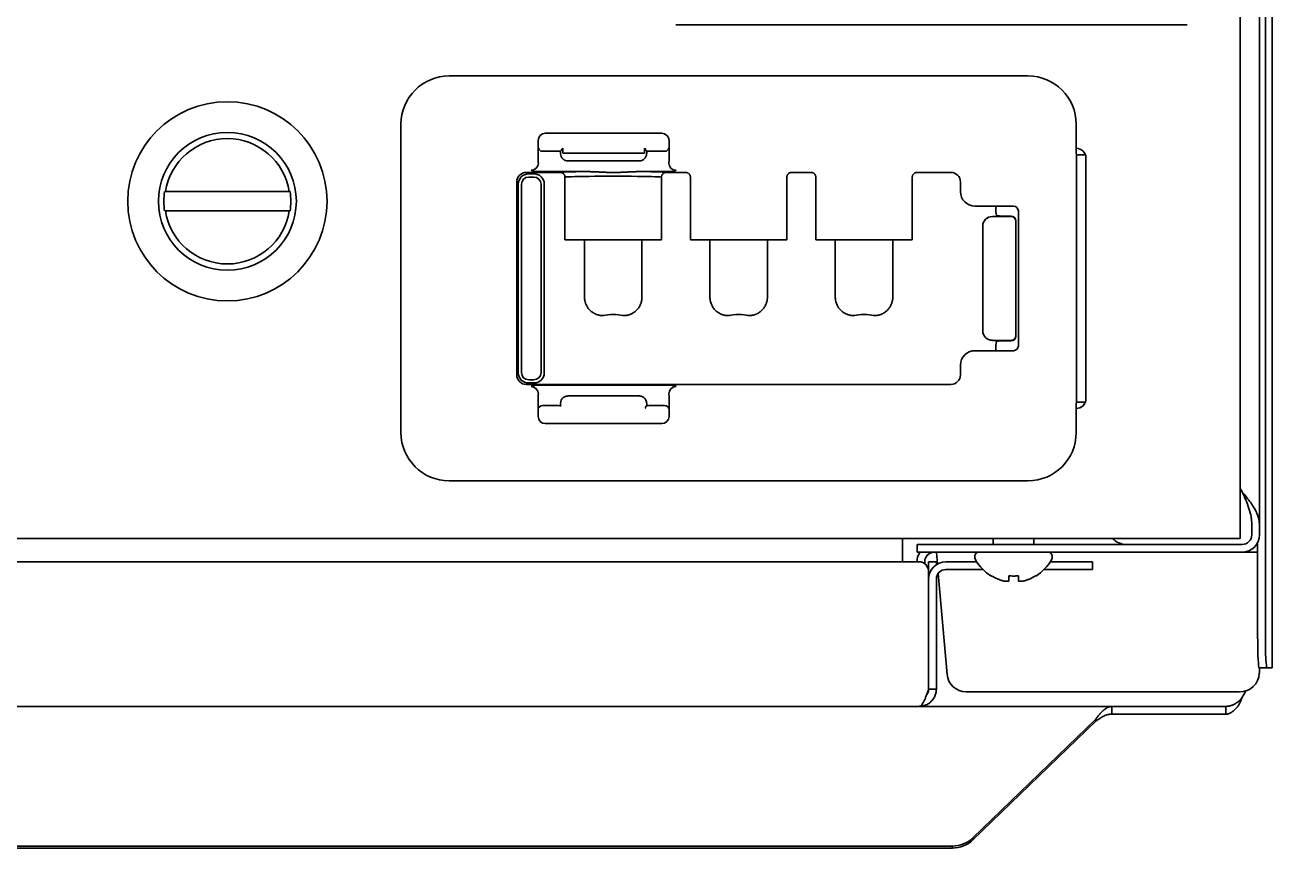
# Model space of a CAD drawing. Extents: x 6336 to 10269, y -393 to 3204.
# Drawn here: x 9050.1 to 9179.4, y 2398.8 to 2484.2 of the extents above; entities that cross this region are included whole.
import ezdxf

# ---------------------------------------------------------------- set-up
doc = ezdxf.new("R2010")
doc.units = 0
doc.header["$LTSCALE"] = 5
doc.layers.add('1', color=7, linetype='CONTINUOUS', true_color=0xffffff)

msp = doc.modelspace()

# ---------------------------------------------------------------- linework, layer by layer
at = {"layer": '1', "color": 7, "linetype": 'Continuous', "lineweight": 35}
for p, q in [((9178.07, 3067.73), (9178.07, 2432.33)), ((9179.37, 2417.53), (9179.37, 3066.93)), ((9178.68, 3063.93), (9178.68, 2420.53)), ((9176.07, 2525.72), (9176.07, 2432.73)), ((9117.57, 2484.23), (9170.57, 2484.23)), ((9094.07, 2478.93), (9154.07, 2478.93)), ((9089.07, 2441.93), (9089.07, 2473.93)), ((9159.07, 2473.93), (9159.07, 2471.14)), ((9103.28, 2470.65), (9103.28, 2472.24)), ((9104.03, 2472.99), (9116.11, 2472.99)), ((9116.86, 2472.24), (9116.86, 2470.65)), ((9103.35, 2471.34), (9103.35, 2471.43)), ((9103.35, 2471.34), (9103.55, 2471.14)), ((9104.86, 2471.12), (9104.3, 2471.12)), ((9105.68, 2471.19), (9105.61, 2471.14)), ((9105.61, 2471.14), (9105.61, 2470.88)), ((9105.85, 2471.43), (9105.85, 2470.93)), ((9105.85, 2470.93), (9105.88, 2470.93)), ((9105.88, 2470.93), (9106.63, 2470.93)), ((9113.52, 2470.93), (9106.63, 2470.93)), ((9113.52, 2470.93), (9114.27, 2470.93)), ((9114.3, 2470.93), (9114.27, 2470.93)), ((9114.3, 2470.93), (9114.3, 2471.43)), ((9114.54, 2471.14), (9114.47, 2471.19)), ((9114.54, 2470.88), (9114.54, 2471.14)), ((9115.85, 2471.12), (9115.29, 2471.12)), ((9116.79, 2471.34), (9116.6, 2471.14)), ((9116.8, 2471.43), (9116.79, 2471.34)), ((9159.11, 2470.75), (9159.08, 2470.89)), ((9160.02, 2470.75), (9159.11, 2470.75)), ((9159.11, 2470.75), (9159.11, 2445.1)), ((9106.36, 2470.13), (9106.63, 2470.13)), ((9106.63, 2470.13), (9113.52, 2470.13)), ((9113.52, 2470.13), (9113.79, 2470.13)), ((9160.07, 2470.43), (9160.07, 2445.43)), ((9105.57, 2468.93), (9102.07, 2468.93)), ((9102.87, 2468.77), (9102.28, 2468.77)), ((9102.84, 2468.44), (9102.31, 2468.44)), ((9102.8, 2469.03), (9102.56, 2469.15)), ((9108.34, 2469.01), (9104.3, 2469.01)), ((9106.07, 2461.93), (9106.07, 2468.43)), ((9115.85, 2469.01), (9113.81, 2469.01)), ((9116.07, 2461.93), (9116.07, 2468.43)), ((9118.57, 2468.93), (9116.57, 2468.93)), ((9117.59, 2469.15), (9117.35, 2469.03)), ((9119.07, 2461.93), (9119.07, 2468.43)), ((9129.07, 2461.93), (9129.07, 2468.43)), ((9131.57, 2468.93), (9129.57, 2468.93)), ((9132.07, 2461.93), (9132.07, 2468.43)), ((9142.07, 2461.93), (9142.07, 2468.43)), ((9146.07, 2468.93), (9142.57, 2468.93)), ((9064.65, 2466.93), (9064.57, 2466.93)), ((9077.58, 2466.93), (9077.5, 2466.93)), ((9101.07, 2467.93), (9101.07, 2447.93)), ((9101.23, 2467.72), (9101.23, 2448.13)), ((9101.56, 2467.69), (9101.56, 2448.16)), ((9103.59, 2448.16), (9103.59, 2467.69)), ((9103.92, 2448.13), (9103.92, 2467.72)), ((9147.07, 2466.93), (9147.07, 2467.93)), ((9064.57, 2464.93), (9064.65, 2464.93)), ((9077.5, 2464.93), (9077.58, 2464.93)), ((9148.57, 2465.43), (9148.8, 2465.43)), ((9148.8, 2465.43), (9152.57, 2465.43)), ((9150.38, 2464.35), (9152.32, 2464.35)), ((9150.72, 2465.35), (9150.72, 2465.4)), ((9150.81, 2464.48), (9150.73, 2464.85)), ((9152.32, 2464.4), (9151.31, 2464.4)), ((9153.07, 2464.93), (9153.07, 2450.93)), ((9152.82, 2463.86), (9152.82, 2463.89)), ((9152.82, 2462.87), (9152.82, 2463.86)), ((9106.07, 2461.93), (9116.07, 2461.93)), ((9108.09, 2461.93), (9108.09, 2456)), ((9114.05, 2461.93), (9114.05, 2456)), ((9119.07, 2461.93), (9129.07, 2461.93)), ((9121.09, 2456), (9121.09, 2461.93)), ((9127.05, 2461.93), (9127.05, 2456)), ((9132.07, 2461.93), (9142.07, 2461.93)), ((9134.09, 2456), (9134.09, 2461.93)), ((9140.05, 2456), (9140.05, 2461.93)), ((9149.38, 2462.87), (9149.38, 2452.98)), ((9152.82, 2452.98), (9152.82, 2462.87)), ((9152.82, 2451.99), (9152.82, 2452.98)), ((9152.32, 2451.5), (9150.38, 2451.5)), ((9150.81, 2451.37), (9150.73, 2451)), ((9152.32, 2451.46), (9151.31, 2451.46)), ((9152.82, 2451.96), (9152.82, 2451.99)), ((9148.8, 2450.43), (9148.57, 2450.43)), ((9152.57, 2450.43), (9148.8, 2450.43)), ((9150.72, 2450.45), (9150.72, 2450.51)), ((9147.07, 2447.93), (9147.07, 2448.93)), ((9102.07, 2446.93), (9146.07, 2446.93)), ((9102.28, 2447.08), (9102.87, 2447.08)), ((9102.31, 2447.41), (9102.84, 2447.41)), ((9102.56, 2446.7), (9102.8, 2446.82)), ((9104.3, 2446.84), (9115.85, 2446.84)), ((9117.35, 2446.82), (9117.59, 2446.7)), ((9103.28, 2443.61), (9103.28, 2445.2)), ((9105.61, 2444.98), (9105.61, 2444.71)), ((9106.63, 2445.73), (9106.36, 2445.73)), ((9113.52, 2445.73), (9106.63, 2445.73)), ((9113.79, 2445.73), (9113.52, 2445.73)), ((9114.54, 2444.71), (9114.54, 2444.98)), ((9116.86, 2445.2), (9116.86, 2443.61)), ((9159.11, 2445.1), (9159.08, 2444.96)), ((9160.02, 2445.1), (9159.11, 2445.1)), ((9103.35, 2444.52), (9103.55, 2444.71)), ((9104.86, 2444.73), (9104.3, 2444.73)), ((9105.61, 2444.71), (9105.68, 2444.66)), ((9114.47, 2444.66), (9114.54, 2444.71)), ((9115.85, 2444.73), (9115.28, 2444.73)), ((9116.79, 2444.52), (9116.6, 2444.71)), ((9116.79, 2444.52), (9116.8, 2444.43)), ((9159.07, 2444.72), (9159.07, 2441.93)), ((9116.11, 2442.86), (9104.03, 2442.86)), ((9154.07, 2436.93), (9094.07, 2436.93)), ((9176.07, 2436.14), (9176.27, 2435.79)), ((9176.07, 2430.93), (9176.07, 2432.73)), ((9177.27, 2432.33), (9177.27, 2431.33)), ((9178.07, 2432.33), (9178.07, 2431.33)), ((9176.07, 2430.93), (8700.37, 2430.93)), ((9141.07, 2430.93), (9141.07, 2429.93)), ((9150.47, 2430.93), (9150.47, 2430.33)), ((9154.67, 2430.33), (9154.67, 2430.93)), ((9141.07, 2428.53), (9141.07, 2429.93)), ((9144.57, 2430.33), (9142.57, 2430.33)), ((9142.57, 2430.33), (9142.57, 2429.53)), ((9144.57, 2429.53), (9142.57, 2429.53)), ((9176.27, 2430.33), (9144.57, 2430.33)), ((9176.27, 2429.53), (9144.57, 2429.53)), ((9144.57, 2429.53), (9144.68, 2428.29)), ((9176.27, 2429.53), (9177.88, 2429.53)), ((9177.88, 2420.53), (9177.88, 2430.53)), ((9142.77, 2428.53), (8700.37, 2428.53)), ((9143.37, 2428.53), (9143.37, 2428.33)), ((9143.77, 2428.53), (9143.77, 2427.53)), ((9144.57, 2428.53), (9143.77, 2428.53)), ((9144.57, 2428.22), (9144.57, 2428.53)), ((9145.57, 2428.53), (9148.75, 2428.53)), ((9148.57, 2429.13), (9148.57, 2428.93)), ((9156.4, 2428.53), (9158.77, 2428.53)), ((9156.57, 2428.93), (9156.57, 2429.13)), ((9160.77, 2428.53), (9158.77, 2428.53)), ((9160.77, 2427.73), (9160.77, 2428.53)), ((9143.77, 2427.53), (9143.77, 2415.33)), ((9144.77, 2427.32), (9145.68, 2416.85)), ((9145.57, 2427.73), (9149.4, 2427.73)), ((9150.27, 2427.05), (9150.27, 2427.08)), ((9154.87, 2427.08), (9154.87, 2427.05)), ((9155.74, 2427.73), (9158.77, 2427.73)), ((9160.77, 2427.73), (9158.77, 2427.73)), ((9144.57, 2426.73), (9144.57, 2415.33)), ((9178.84, 2417.53), (9178.04, 2417.53)), ((9178.08, 2417.53), (9178.06, 2416.96)), ((9178.84, 2417.53), (9179.37, 2417.53)), ((9179.37, 2417.53), (9179.37, 2417.53)), ((9144.57, 2415.33), (9143.77, 2415.33)), ((9170.56, 2415.03), (9147.67, 2415.03)), ((9175.55, 2415.03), (9170.56, 2415.03)), ((9176, 2415.03), (9175.55, 2415.03)), ((9176.57, 2414.99), (9176.57, 2415.1)), ((9142.77, 2413.53), (8702.42, 2413.53)), ((9142.77, 2413.53), (9162.75, 2413.53)), ((9162.75, 2413.53), (9174.57, 2413.53)), ((9162.75, 2413.53), (9162.75, 2412.73)), ((9174.57, 2412.73), (9162.75, 2412.73)), ((9174.57, 2412.73), (9174.57, 2413.53)), ((9148.35, 2399.89), (9161.09, 2412.19)), ((9161.09, 2411.98), (9148.35, 2399.68)), ((9161.09, 2411.98), (9161.09, 2412.19)), ((9148.35, 2399.89), (9148.35, 2399.68)), ((9146.23, 2399.04), (8975.59, 2399.04)), ((9146.23, 2398.83), (8975.59, 2398.83)), ((9146.23, 2398.83), (9146.23, 2399.04))]:
    msp.add_line(p, q, dxfattribs=at)
for radius in [10.33, 7.15]:
    msp.add_circle((9071.07, 2465.93), radius, dxfattribs=at)
for centre, radius, start, end in [((9094.07, 2473.93), 5, 90, 180), ((9154.07, 2473.93), 5, 0, 90), ((9071.07, 2465.93), 6.5, 8.8499, 171.1501), ((9159.07, 2470.43), 1, 0, 90), ((9102.07, 2467.93), 1, 90, 180), ((9146.07, 2467.93), 1, 0, 90), ((9071.07, 2465.93), 6.58, 171.2603, 188.7397), ((9071.07, 2465.93), 6.58, 351.2603, 8.7397), ((9071.07, 2465.93), 6.5, 188.8499, 351.1501), ((9152.57, 2464.93), 0.5, 0, 90), ((9152.57, 2450.93), 0.5, 270, 0), ((9102.07, 2447.93), 1, 180, 270), ((9146.07, 2447.93), 1, 270, 0), ((9159.07, 2445.43), 1, 270, 0), ((9094.07, 2441.93), 5, 180, 270), ((9154.07, 2441.93), 5, 270, 0), ((9164.27, 2432.33), 2, 224.4289, 270), ((9176.27, 2431.33), 1.8, 270, 0), ((9176.27, 2431.33), 1, 270, 0), ((9144.37, 2428.53), 1.8, 146.2508, 171), ((9144.37, 2428.53), 1, 90, 171), ((9148.97, 2429.13), 0.4, 90, 180), ((9156.17, 2429.13), 0.4, 0, 90), ((9144.37, 2428.53), 1.8, 171, 180), ((9142.77, 2427.53), 1, 0, 90), ((9144.37, 2428.53), 1, 171, 180), ((9145.57, 2426.73), 1.8, 90, 180), ((9148.97, 2428.93), 0.4, 180, 210.3012), ((9152.77, 2431.15), 4.8, 210.3012, 238.6273), ((9152.37, 2431.15), 4.8, 301.3727, 329.6988), ((9156.17, 2428.93), 0.4, 329.6988, 0), ((9145.57, 2426.73), 1, 90, 180), ((9147.67, 2417.03), 2, 185, 270)]:
    msp.add_arc(centre, radius, start, end, dxfattribs=at)
for centre, major_axis, ratio, start_param, end_param in [((9104.04, 2472.24), (0.532, -0.532), 0.996359, 2.356803, 3.926382), ((9116.11, 2472.24), (-0.532, -0.532), 0.996359, 2.356803, 3.926382), ((9104.3, 2471.14), (0.75, 0), 0.034921, 3.176499, 4.712389), ((9104.86, 2471.14), (0.755, 0), 0.034921, 4.712389, 6.230825), ((9106.36, 2470.88), (0.753, 0), 0.995884, 3.141593, 3.977903), ((9113.78, 2470.88), (0.753, 0), 0.995884, 5.446875, 6.283185), ((9115.29, 2471.14), (0.755, 0), 0.034921, 3.193953, 4.712389), ((9115.85, 2471.14), (0.75, 0), 0.034921, 4.712389, 6.248279), ((9159.08, 2471.14), (0, -0.25), 0.034921, 4.712389, 6.108652), ((9102.56, 2469.9), (-0.335, -0.671), 0.999239, 0.46383, 2.034018), ((9103.31, 2470.65), (0, -0.75), 0.034921, 4.712389, 6.265732), ((9116.84, 2470.65), (0, -0.75), 0.034921, 0.017453, 1.570796), ((9117.59, 2469.9), (0.335, -0.671), 0.999239, 4.249168, 5.819355), ((9102.28, 2467.72), (-0.743, 0.743), 0.999695, 5.497939, 7.068431), ((9102.31, 2467.69), (0.53, 0.53), 0.999695, 0.78555, 2.356042), ((9104.3, 2469.04), (1.5, 0), 0.017455, 3.176499, 4.712389), ((9102.84, 2467.69), (0.53, -0.53), 0.999695, 0.78555, 2.356042), ((9102.87, 2467.72), (0.743, 0.743), 0.999695, 5.497939, 7.068431), ((9111.07, 2468.93), (5.5, 0), 0.017455, 2.091232, 3.140006), ((9111.07, 2468.43), (5, 0), 0.019201, 0, 3.141593), ((9111.07, 2468.93), (5.5, 0), 0.017455, 0.001587, 1.050361), ((9115.85, 2469.04), (1.5, 0), 0.017455, 4.712389, 6.248279), ((9148.57, 2466.93), (1.5, 0), 0.999848, 3.141593, 4.712389), ((9150.38, 2463.37), (0.995, 0.099), 0.984662, 1.473629, 3.041395), ((9150.74, 2465.35), (0, -0.5), 0.034921, 4.712389, 6.108652), ((9151.31, 2464.49), (0.5, 0), 0.176327, 3.176499, 4.712389), ((9152.32, 2463.89), (0, 0.508), 0.984808, 4.712389, 6.283185), ((9152.32, 2463.86), (-0.5, 0), 0.984808, 3.141593, 4.712389), ((9149.38, 2462.87), (0, -0.5), 0.017455, 1.570796, 2.96706), ((9111.07, 2453.99), (1.07, 0), 0.176327, 0.462409, 2.679184), ((9124.07, 2453.99), (1.07, 0), 0.176327, 0.462409, 2.679184), ((9137.07, 2453.99), (1.07, 0), 0.176327, 0.462409, 2.679184), ((9149.38, 2452.98), (0, -0.5), 0.017455, 0.174533, 1.570796), ((9150.38, 2452.49), (0.995, -0.099), 0.984662, 3.241791, 4.809556), ((9151.31, 2451.37), (0.5, 0), 0.176327, 1.570796, 3.106686), ((9152.32, 2451.99), (-0.5, 0), 0.984808, 1.570796, 3.141593), ((9152.32, 2451.96), (0, 0.508), 0.984808, 3.141593, 4.712389), ((9148.57, 2448.93), (-1.5, 0), 0.999848, 4.712389, 6.283185), ((9150.74, 2450.51), (0, -0.5), 0.034921, 3.316126, 4.712389), ((9102.28, 2448.13), (-0.743, -0.743), 0.999695, 5.497939, 7.068431), ((9102.31, 2448.16), (-0.53, 0.53), 0.999695, 0.78555, 2.356042), ((9102.84, 2448.16), (-0.53, -0.53), 0.999695, 0.78555, 2.356042), ((9102.87, 2448.13), (0.743, -0.743), 0.999695, 5.497939, 7.068431), ((9102.56, 2445.95), (-0.335, 0.671), 0.999239, 4.249168, 5.819355), ((9104.3, 2446.82), (1.5, 0), 0.017455, 1.570796, 3.106686), ((9115.85, 2446.82), (1.5, 0), 0.017455, 0.034907, 1.570796), ((9117.59, 2445.95), (0.335, 0.671), 0.999239, 0.46383, 2.034018), ((9103.31, 2445.2), (0, -0.75), 0.034921, 3.159046, 4.712389), ((9106.36, 2444.98), (0.753, 0), 0.995902, 2.301583, 3.141593), ((9113.78, 2444.98), (0.753, 0), 0.995902, 0, 0.84001), ((9116.84, 2445.2), (0, -0.75), 0.034921, 1.570796, 3.124139), ((9159.08, 2444.72), (0, -0.25), 0.034921, 3.316126, 4.712389), ((9104.04, 2443.62), (-0.532, -0.532), 0.996359, 5.498396, 7.067974), ((9104.3, 2444.71), (0.75, 0), 0.034921, 1.570796, 3.106686), ((9104.86, 2444.71), (0.75, 0), 0.034921, 0.05236, 1.570796), ((9115.28, 2444.71), (0.75, 0), 0.034921, 1.570796, 3.089233), ((9115.85, 2444.71), (0.75, 0), 0.034921, 0.034907, 1.570796), ((9116.11, 2443.62), (0.532, -0.532), 0.996359, 5.498396, 7.067974), ((9178.04, 2420.53), (0, -3), 0.052336, 4.712389, 6.283185), ((9178.84, 2420.53), (0, 3), 0.052336, 1.570796, 3.141593), ((9176, 2417.03), (2.05, 0), 0.974464, 4.712389, 6.248279), ((9146.23, 2401.94), (-3, 0), 0.965926, 1.570796, 2.356194), ((9146.23, 2401.73), (3, 0), 0.965926, 4.712389, 5.497787)]:
    msp.add_ellipse(centre, major_axis=major_axis, ratio=ratio, start_param=start_param, end_param=end_param, dxfattribs=at)
for points, knots in [([(9105.74, 2471.38), (9105.74, 2471.38), (9105.74, 2471.36), (9105.73, 2471.32), (9105.72, 2471.27), (9105.71, 2471.23), (9105.69, 2471.2), (9105.68, 2471.19), (9105.68, 2471.19)], [0, 0, 0, 0, 0.005451, 0.204361, 0.403271, 0.60218, 0.80109, 1, 1, 1, 1]), ([(9114.47, 2471.19), (9114.46, 2471.19), (9114.45, 2471.2), (9114.44, 2471.24), (9114.43, 2471.26), (9114.42, 2471.3), (9114.42, 2471.32), (9114.41, 2471.35), (9114.4, 2471.37), (9114.4, 2471.4), (9114.4, 2471.41), (9114.39, 2471.42)], [0, 0, 0, 0, 0.301376, 0.301376, 0.602751, 0.602751, 0.753439, 0.753439, 0.904127, 0.904127, 1, 1, 1, 1]), ([(9105.86, 2470.32), (9105.88, 2470.3), (9105.89, 2470.29), (9105.93, 2470.26), (9105.95, 2470.25), (9106.01, 2470.21), (9106.05, 2470.19), (9106.1, 2470.17), (9106.11, 2470.17), (9106.14, 2470.16), (9106.17, 2470.15), (9106.2, 2470.14), (9106.27, 2470.13), (9106.31, 2470.13), (9106.36, 2470.13)], [0, 0, 0, 0, 0.125, 0.125, 0.25, 0.25, 0.5, 0.5, 0.5625, 0.5625, 0.625, 0.75, 0.75, 1, 1, 1, 1]), ([(9113.79, 2470.13), (9113.8, 2470.13), (9113.81, 2470.13), (9113.84, 2470.13), (9113.85, 2470.13), (9113.88, 2470.13), (9113.93, 2470.14), (9113.98, 2470.15), (9114.01, 2470.16), (9114.04, 2470.17), (9114.05, 2470.17), (9114.1, 2470.19), (9114.14, 2470.21), (9114.2, 2470.25), (9114.22, 2470.26), (9114.25, 2470.29), (9114.27, 2470.3), (9114.29, 2470.32)], [0, 0, 0, 0, 0.0625, 0.0625, 0.125, 0.125, 0.25, 0.375, 0.4375, 0.4375, 0.5, 0.5, 0.75, 0.75, 0.875, 0.875, 1, 1, 1, 1]), ([(9106.07, 2468.43), (9106.07, 2468.46), (9106.07, 2468.49), (9106.06, 2468.54), (9106.06, 2468.56), (9106.05, 2468.59), (9106.04, 2468.6), (9106.02, 2468.65), (9106.01, 2468.68), (9105.98, 2468.72), (9105.97, 2468.73), (9105.95, 2468.76), (9105.94, 2468.77), (9105.9, 2468.8), (9105.88, 2468.82), (9105.84, 2468.85), (9105.82, 2468.86), (9105.79, 2468.87), (9105.76, 2468.89), (9105.73, 2468.9), (9105.7, 2468.91), (9105.69, 2468.91), (9105.64, 2468.92), (9105.61, 2468.93), (9105.57, 2468.93)], [0, 0, 0, 0, 0.125, 0.125, 0.1875, 0.1875, 0.25, 0.25, 0.375, 0.375, 0.4375, 0.4375, 0.5, 0.5, 0.625, 0.625, 0.6875, 0.6875, 0.75, 0.8125, 0.8125, 0.875, 0.875, 1, 1, 1, 1]), ([(9111.07, 2468.92), (9111.04, 2468.92), (9110.98, 2468.92), (9110.9, 2468.92), (9110.81, 2468.92), (9110.72, 2468.93), (9110.63, 2468.93), (9110.54, 2468.93), (9110.45, 2468.93), (9110.36, 2468.93), (9110.27, 2468.94), (9110.18, 2468.94), (9110.09, 2468.94), (9110, 2468.95), (9109.91, 2468.95), (9109.82, 2468.96), (9109.73, 2468.96), (9109.65, 2468.96), (9109.58, 2468.97), (9109.52, 2468.97), (9109.45, 2468.97), (9109.39, 2468.98), (9109.33, 2468.98), (9109.27, 2468.98), (9109.22, 2468.99), (9109.16, 2468.99), (9109.1, 2468.99), (9109.05, 2468.99), (9108.99, 2468.99), (9108.94, 2469), (9108.88, 2469), (9108.83, 2469), (9108.78, 2469), (9108.73, 2469), (9108.67, 2469.01), (9108.62, 2469.01), (9108.57, 2469.01), (9108.53, 2469.01), (9108.48, 2469.01), (9108.43, 2469.01), (9108.38, 2469.01), (9108.35, 2469.01), (9108.34, 2469.01)], [0, 0, 0, 0, 0.031567, 0.063213, 0.094945, 0.126766, 0.158683, 0.1907, 0.222824, 0.25506, 0.287412, 0.319888, 0.352493, 0.385232, 0.418112, 0.451138, 0.484317, 0.517655, 0.54066, 0.563411, 0.585907, 0.608148, 0.630137, 0.651871, 0.673353, 0.694581, 0.715557, 0.736281, 0.756752, 0.776972, 0.796939, 0.816655, 0.836119, 0.855332, 0.874294, 0.893005, 0.911465, 0.929673, 0.947631, 0.965338, 0.982794, 1, 1, 1, 1]), ([(9113.81, 2469.01), (9113.79, 2469.01), (9113.77, 2469.01), (9113.73, 2469.01), (9113.69, 2469.01), (9113.64, 2469.01), (9113.6, 2469.01), (9113.56, 2469.01), (9113.52, 2469.01), (9113.48, 2469.01), (9113.44, 2469), (9113.4, 2469), (9113.36, 2469), (9113.32, 2469), (9113.28, 2469), (9113.24, 2469), (9113.2, 2469), (9113.16, 2468.99), (9113.11, 2468.99), (9113.07, 2468.99), (9113.03, 2468.99), (9112.99, 2468.99), (9112.95, 2468.99), (9112.91, 2468.98), (9112.87, 2468.98), (9112.83, 2468.98), (9112.79, 2468.98), (9112.75, 2468.98), (9112.71, 2468.97), (9112.66, 2468.97), (9112.62, 2468.97), (9112.58, 2468.97), (9112.54, 2468.96), (9112.5, 2468.96), (9112.46, 2468.96), (9112.42, 2468.96), (9112.38, 2468.96), (9112.33, 2468.95), (9112.29, 2468.95), (9112.25, 2468.95), (9112.21, 2468.95), (9112.17, 2468.95), (9112.13, 2468.95), (9112.09, 2468.94), (9112.04, 2468.94), (9112, 2468.94), (9111.96, 2468.94), (9111.92, 2468.94), (9111.88, 2468.94), (9111.83, 2468.93), (9111.79, 2468.93), (9111.75, 2468.93), (9111.71, 2468.93), (9111.67, 2468.93), (9111.62, 2468.93), (9111.58, 2468.93), (9111.54, 2468.93), (9111.5, 2468.93), (9111.45, 2468.93), (9111.41, 2468.92), (9111.37, 2468.92), (9111.33, 2468.92), (9111.28, 2468.92), (9111.24, 2468.92), (9111.2, 2468.92), (9111.16, 2468.92), (9111.11, 2468.92), (9111.09, 2468.92), (9111.07, 2468.92)], [0, 0, 0, 0, 0.015275, 0.030535, 0.04578, 0.061009, 0.076225, 0.091427, 0.106616, 0.121793, 0.136957, 0.15211, 0.167253, 0.182384, 0.197506, 0.212619, 0.227723, 0.242819, 0.257908, 0.272989, 0.288065, 0.303134, 0.318199, 0.333259, 0.348315, 0.363367, 0.378417, 0.393464, 0.40851, 0.423555, 0.438599, 0.453643, 0.468688, 0.483734, 0.498782, 0.513833, 0.528886, 0.543943, 0.559004, 0.574069, 0.58914, 0.604217, 0.6193, 0.634389, 0.649487, 0.664592, 0.679705, 0.694828, 0.70996, 0.725103, 0.740256, 0.75542, 0.770596, 0.785784, 0.800985, 0.8162, 0.831428, 0.846671, 0.861928, 0.877201, 0.89249, 0.907795, 0.923117, 0.938457, 0.953814, 0.96919, 0.984585, 1, 1, 1, 1]), ([(9116.57, 2468.93), (9116.54, 2468.93), (9116.51, 2468.92), (9116.46, 2468.91), (9116.44, 2468.91), (9116.41, 2468.9), (9116.4, 2468.89), (9116.35, 2468.88), (9116.32, 2468.86), (9116.28, 2468.83), (9116.27, 2468.82), (9116.24, 2468.8), (9116.23, 2468.79), (9116.2, 2468.76), (9116.18, 2468.73), (9116.15, 2468.69), (9116.14, 2468.68), (9116.12, 2468.65), (9116.11, 2468.62), (9116.1, 2468.59), (9116.09, 2468.56), (9116.09, 2468.54), (9116.08, 2468.49), (9116.07, 2468.46), (9116.07, 2468.43)], [0, 0, 0, 0, 0.125, 0.125, 0.1875, 0.1875, 0.25, 0.25, 0.375, 0.375, 0.4375, 0.4375, 0.5, 0.5, 0.625, 0.625, 0.6875, 0.6875, 0.75, 0.8125, 0.8125, 0.875, 0.875, 1, 1, 1, 1]), ([(9119.07, 2468.43), (9119.07, 2468.46), (9119.07, 2468.49), (9119.06, 2468.54), (9119.06, 2468.56), (9119.05, 2468.59), (9119.04, 2468.6), (9119.02, 2468.65), (9119.01, 2468.68), (9118.98, 2468.72), (9118.97, 2468.73), (9118.95, 2468.76), (9118.94, 2468.77), (9118.9, 2468.8), (9118.88, 2468.82), (9118.84, 2468.85), (9118.82, 2468.86), (9118.79, 2468.87), (9118.76, 2468.89), (9118.73, 2468.9), (9118.7, 2468.91), (9118.69, 2468.91), (9118.64, 2468.92), (9118.61, 2468.93), (9118.57, 2468.93)], [0, 0, 0, 0, 0.125, 0.125, 0.1875, 0.1875, 0.25, 0.25, 0.375, 0.375, 0.4375, 0.4375, 0.5, 0.5, 0.625, 0.625, 0.6875, 0.6875, 0.75, 0.8125, 0.8125, 0.875, 0.875, 1, 1, 1, 1]), ([(9129.57, 2468.93), (9129.54, 2468.93), (9129.51, 2468.92), (9129.46, 2468.91), (9129.44, 2468.91), (9129.41, 2468.9), (9129.4, 2468.89), (9129.35, 2468.88), (9129.32, 2468.86), (9129.28, 2468.83), (9129.27, 2468.82), (9129.24, 2468.8), (9129.23, 2468.79), (9129.2, 2468.76), (9129.18, 2468.73), (9129.15, 2468.69), (9129.14, 2468.68), (9129.12, 2468.65), (9129.11, 2468.62), (9129.1, 2468.59), (9129.09, 2468.56), (9129.09, 2468.54), (9129.08, 2468.49), (9129.07, 2468.46), (9129.07, 2468.43)], [0, 0, 0, 0, 0.125, 0.125, 0.1875, 0.1875, 0.25, 0.25, 0.375, 0.375, 0.4375, 0.4375, 0.5, 0.5, 0.625, 0.625, 0.6875, 0.6875, 0.75, 0.8125, 0.8125, 0.875, 0.875, 1, 1, 1, 1]), ([(9132.07, 2468.43), (9132.07, 2468.46), (9132.07, 2468.49), (9132.06, 2468.54), (9132.06, 2468.56), (9132.05, 2468.59), (9132.04, 2468.6), (9132.02, 2468.65), (9132.01, 2468.68), (9131.98, 2468.72), (9131.97, 2468.73), (9131.95, 2468.76), (9131.94, 2468.77), (9131.9, 2468.8), (9131.88, 2468.82), (9131.84, 2468.85), (9131.82, 2468.86), (9131.79, 2468.87), (9131.76, 2468.89), (9131.73, 2468.9), (9131.7, 2468.91), (9131.69, 2468.91), (9131.64, 2468.92), (9131.61, 2468.93), (9131.57, 2468.93)], [0, 0, 0, 0, 0.125, 0.125, 0.1875, 0.1875, 0.25, 0.25, 0.375, 0.375, 0.4375, 0.4375, 0.5, 0.5, 0.625, 0.625, 0.6875, 0.6875, 0.75, 0.8125, 0.8125, 0.875, 0.875, 1, 1, 1, 1]), ([(9142.57, 2468.93), (9142.54, 2468.93), (9142.51, 2468.92), (9142.46, 2468.91), (9142.44, 2468.91), (9142.41, 2468.9), (9142.4, 2468.89), (9142.35, 2468.88), (9142.32, 2468.86), (9142.28, 2468.83), (9142.27, 2468.82), (9142.24, 2468.8), (9142.23, 2468.79), (9142.2, 2468.76), (9142.18, 2468.73), (9142.15, 2468.69), (9142.14, 2468.68), (9142.12, 2468.65), (9142.11, 2468.62), (9142.1, 2468.59), (9142.09, 2468.56), (9142.09, 2468.54), (9142.08, 2468.49), (9142.07, 2468.46), (9142.07, 2468.43)], [0, 0, 0, 0, 0.125, 0.125, 0.1875, 0.1875, 0.25, 0.25, 0.375, 0.375, 0.4375, 0.4375, 0.5, 0.5, 0.625, 0.625, 0.6875, 0.6875, 0.75, 0.8125, 0.8125, 0.875, 0.875, 1, 1, 1, 1]), ([(9110.11, 2454.07), (9110.05, 2454.07), (9109.98, 2454.07), (9109.88, 2454.08), (9109.85, 2454.08), (9109.79, 2454.08), (9109.75, 2454.09), (9109.66, 2454.1), (9109.6, 2454.12), (9109.47, 2454.15), (9109.41, 2454.17), (9109.32, 2454.2), (9109.29, 2454.21), (9109.23, 2454.24), (9109.2, 2454.25), (9109.11, 2454.29), (9109.05, 2454.33), (9108.94, 2454.4), (9108.89, 2454.43), (9108.81, 2454.49), (9108.78, 2454.51), (9108.73, 2454.56), (9108.71, 2454.58), (9108.64, 2454.65), (9108.55, 2454.74), (9108.47, 2454.84), (9108.41, 2454.92), (9108.4, 2454.95), (9108.37, 2454.99), (9108.36, 2455.01), (9108.35, 2455.04), (9108.31, 2455.11), (9108.24, 2455.24), (9108.2, 2455.36), (9108.17, 2455.45), (9108.16, 2455.49), (9108.14, 2455.55), (9108.14, 2455.58), (9108.1, 2455.74), (9108.09, 2455.87), (9108.09, 2456)], [0, 0, 0, 0, 0.0625, 0.0625, 0.09375, 0.09375, 0.125, 0.125, 0.1875, 0.1875, 0.25, 0.25, 0.28125, 0.28125, 0.3125, 0.3125, 0.375, 0.375, 0.4375, 0.4375, 0.46875, 0.46875, 0.5, 0.5, 0.5625, 0.625, 0.625, 0.65625, 0.65625, 0.671875, 0.671875, 0.6875, 0.75, 0.8125, 0.8125, 0.84375, 0.84375, 0.875, 0.875, 1, 1, 1, 1]), ([(9114.05, 2456), (9114.05, 2455.97), (9114.05, 2455.94), (9114.05, 2455.87), (9114.05, 2455.84), (9114.04, 2455.74), (9114.02, 2455.61), (9113.99, 2455.49), (9113.96, 2455.39), (9113.95, 2455.36), (9113.93, 2455.3), (9113.91, 2455.27), (9113.88, 2455.18), (9113.82, 2455.06), (9113.75, 2454.95), (9113.69, 2454.87), (9113.68, 2454.84), (9113.64, 2454.79), (9113.61, 2454.77), (9113.55, 2454.69), (9113.46, 2454.6), (9113.36, 2454.51), (9113.26, 2454.43), (9113.21, 2454.4), (9113.12, 2454.34), (9113.09, 2454.33), (9113.04, 2454.3), (9113.01, 2454.28), (9112.92, 2454.24), (9112.86, 2454.21), (9112.74, 2454.17), (9112.68, 2454.15), (9112.58, 2454.12), (9112.55, 2454.12), (9112.49, 2454.1), (9112.45, 2454.1), (9112.36, 2454.08), (9112.29, 2454.08), (9112.16, 2454.07), (9112.1, 2454.07), (9112.03, 2454.07)], [0, 0, 0, 0, 0.03125, 0.03125, 0.0625, 0.0625, 0.125, 0.1875, 0.1875, 0.21875, 0.21875, 0.25, 0.25, 0.3125, 0.375, 0.375, 0.40625, 0.40625, 0.4375, 0.4375, 0.5, 0.5625, 0.5625, 0.625, 0.625, 0.65625, 0.65625, 0.6875, 0.6875, 0.75, 0.75, 0.8125, 0.8125, 0.84375, 0.84375, 0.875, 0.875, 0.9375, 0.9375, 1, 1, 1, 1]), ([(9123.11, 2454.07), (9123.05, 2454.07), (9122.98, 2454.07), (9122.85, 2454.08), (9122.79, 2454.08), (9122.69, 2454.1), (9122.66, 2454.1), (9122.6, 2454.12), (9122.56, 2454.12), (9122.47, 2454.15), (9122.41, 2454.17), (9122.31, 2454.2), (9122.28, 2454.21), (9122.22, 2454.24), (9122.19, 2454.25), (9122.11, 2454.3), (9122.05, 2454.33), (9121.94, 2454.4), (9121.89, 2454.43), (9121.82, 2454.48), (9121.81, 2454.49), (9121.78, 2454.51), (9121.77, 2454.52), (9121.73, 2454.56), (9121.71, 2454.58), (9121.64, 2454.65), (9121.55, 2454.74), (9121.47, 2454.84), (9121.41, 2454.92), (9121.4, 2454.95), (9121.36, 2455.01), (9121.35, 2455.04), (9121.3, 2455.12), (9121.24, 2455.24), (9121.18, 2455.42), (9121.14, 2455.55), (9121.12, 2455.64), (9121.12, 2455.68), (9121.11, 2455.74), (9121.11, 2455.77), (9121.1, 2455.87), (9121.09, 2455.94), (9121.09, 2456)], [0, 0, 0, 0, 0.0625, 0.0625, 0.125, 0.125, 0.15625, 0.15625, 0.1875, 0.1875, 0.25, 0.25, 0.28125, 0.28125, 0.3125, 0.3125, 0.375, 0.375, 0.4375, 0.4375, 0.453125, 0.453125, 0.46875, 0.46875, 0.5, 0.5, 0.5625, 0.625, 0.625, 0.65625, 0.65625, 0.6875, 0.6875, 0.75, 0.8125, 0.875, 0.875, 0.90625, 0.90625, 0.9375, 0.9375, 1, 1, 1, 1]), ([(9127.05, 2456), (9127.05, 2455.97), (9127.05, 2455.94), (9127.05, 2455.87), (9127.05, 2455.84), (9127.04, 2455.74), (9127.02, 2455.61), (9126.99, 2455.49), (9126.96, 2455.39), (9126.95, 2455.36), (9126.93, 2455.3), (9126.91, 2455.27), (9126.88, 2455.18), (9126.82, 2455.06), (9126.75, 2454.95), (9126.69, 2454.87), (9126.68, 2454.84), (9126.64, 2454.79), (9126.61, 2454.77), (9126.55, 2454.69), (9126.46, 2454.6), (9126.36, 2454.51), (9126.26, 2454.43), (9126.21, 2454.4), (9126.12, 2454.34), (9126.09, 2454.33), (9126.04, 2454.3), (9126.01, 2454.28), (9125.92, 2454.24), (9125.86, 2454.21), (9125.74, 2454.17), (9125.68, 2454.15), (9125.58, 2454.12), (9125.55, 2454.12), (9125.49, 2454.1), (9125.45, 2454.1), (9125.36, 2454.08), (9125.29, 2454.08), (9125.16, 2454.07), (9125.1, 2454.07), (9125.03, 2454.07)], [0, 0, 0, 0, 0.03125, 0.03125, 0.0625, 0.0625, 0.125, 0.1875, 0.1875, 0.21875, 0.21875, 0.25, 0.25, 0.3125, 0.375, 0.375, 0.40625, 0.40625, 0.4375, 0.4375, 0.5, 0.5625, 0.5625, 0.625, 0.625, 0.65625, 0.65625, 0.6875, 0.6875, 0.75, 0.75, 0.8125, 0.8125, 0.84375, 0.84375, 0.875, 0.875, 0.9375, 0.9375, 1, 1, 1, 1]), ([(9136.11, 2454.07), (9136.05, 2454.07), (9135.98, 2454.07), (9135.88, 2454.08), (9135.85, 2454.08), (9135.79, 2454.08), (9135.75, 2454.09), (9135.66, 2454.1), (9135.6, 2454.12), (9135.47, 2454.15), (9135.41, 2454.17), (9135.32, 2454.2), (9135.29, 2454.21), (9135.23, 2454.24), (9135.2, 2454.25), (9135.11, 2454.29), (9135.05, 2454.33), (9134.94, 2454.4), (9134.89, 2454.43), (9134.81, 2454.49), (9134.78, 2454.51), (9134.73, 2454.56), (9134.71, 2454.58), (9134.64, 2454.65), (9134.55, 2454.74), (9134.47, 2454.84), (9134.41, 2454.92), (9134.4, 2454.95), (9134.37, 2454.99), (9134.36, 2455.01), (9134.35, 2455.04), (9134.31, 2455.11), (9134.24, 2455.24), (9134.2, 2455.36), (9134.17, 2455.45), (9134.16, 2455.49), (9134.14, 2455.55), (9134.14, 2455.58), (9134.1, 2455.74), (9134.09, 2455.87), (9134.09, 2456)], [0, 0, 0, 0, 0.0625, 0.0625, 0.09375, 0.09375, 0.125, 0.125, 0.1875, 0.1875, 0.25, 0.25, 0.28125, 0.28125, 0.3125, 0.3125, 0.375, 0.375, 0.4375, 0.4375, 0.46875, 0.46875, 0.5, 0.5, 0.5625, 0.625, 0.625, 0.65625, 0.65625, 0.671875, 0.671875, 0.6875, 0.75, 0.8125, 0.8125, 0.84375, 0.84375, 0.875, 0.875, 1, 1, 1, 1]), ([(9140.05, 2456), (9140.05, 2455.97), (9140.05, 2455.94), (9140.05, 2455.87), (9140.05, 2455.84), (9140.04, 2455.74), (9140.02, 2455.61), (9139.99, 2455.49), (9139.96, 2455.39), (9139.95, 2455.36), (9139.93, 2455.3), (9139.91, 2455.27), (9139.88, 2455.18), (9139.82, 2455.06), (9139.75, 2454.95), (9139.69, 2454.87), (9139.68, 2454.84), (9139.64, 2454.79), (9139.61, 2454.77), (9139.55, 2454.69), (9139.46, 2454.6), (9139.36, 2454.51), (9139.26, 2454.43), (9139.21, 2454.4), (9139.12, 2454.34), (9139.09, 2454.33), (9139.04, 2454.3), (9139.01, 2454.28), (9138.92, 2454.24), (9138.86, 2454.21), (9138.74, 2454.17), (9138.68, 2454.15), (9138.58, 2454.12), (9138.55, 2454.12), (9138.49, 2454.1), (9138.45, 2454.1), (9138.36, 2454.08), (9138.29, 2454.08), (9138.16, 2454.07), (9138.1, 2454.07), (9138.03, 2454.07)], [0, 0, 0, 0, 0.03125, 0.03125, 0.0625, 0.0625, 0.125, 0.1875, 0.1875, 0.21875, 0.21875, 0.25, 0.25, 0.3125, 0.375, 0.375, 0.40625, 0.40625, 0.4375, 0.4375, 0.5, 0.5625, 0.5625, 0.625, 0.625, 0.65625, 0.65625, 0.6875, 0.6875, 0.75, 0.75, 0.8125, 0.8125, 0.84375, 0.84375, 0.875, 0.875, 0.9375, 0.9375, 1, 1, 1, 1]), ([(9106.36, 2445.73), (9106.34, 2445.73), (9106.31, 2445.73), (9106.27, 2445.72), (9106.22, 2445.71), (9106.18, 2445.7), (9106.15, 2445.7), (9106.14, 2445.69), (9106.11, 2445.68), (9106.1, 2445.68), (9106.05, 2445.66), (9106.01, 2445.64), (9105.95, 2445.6), (9105.93, 2445.59), (9105.9, 2445.56), (9105.88, 2445.55), (9105.86, 2445.53)], [0, 0, 0, 0, 0.125, 0.125, 0.25, 0.375, 0.375, 0.4375, 0.4375, 0.5, 0.5, 0.75, 0.75, 0.875, 0.875, 1, 1, 1, 1]), ([(9114.29, 2445.53), (9114.27, 2445.55), (9114.25, 2445.56), (9114.21, 2445.59), (9114.19, 2445.6), (9114.14, 2445.64), (9114.1, 2445.66), (9114.04, 2445.68), (9114.03, 2445.68), (9114.01, 2445.69), (9113.98, 2445.7), (9113.94, 2445.71), (9113.88, 2445.72), (9113.83, 2445.73), (9113.79, 2445.73)], [0, 0, 0, 0, 0.125, 0.125, 0.25, 0.25, 0.5, 0.5, 0.5625, 0.5625, 0.625, 0.75, 0.75, 1, 1, 1, 1]), ([(9114.39, 2444.43), (9114.4, 2444.44), (9114.4, 2444.48), (9114.41, 2444.53), (9114.43, 2444.58), (9114.44, 2444.62), (9114.45, 2444.65), (9114.46, 2444.66), (9114.47, 2444.66)], [0, 0, 0, 0, 0.114241, 0.291393, 0.468545, 0.645696, 0.822848, 1, 1, 1, 1]), ([(9177.27, 2432.33), (9177.27, 2432.36), (9177.27, 2432.4), (9177.27, 2432.47), (9177.27, 2432.51), (9177.26, 2432.62), (9177.26, 2432.69), (9177.24, 2432.91), (9177.22, 2433.05), (9177.15, 2433.48), (9177.07, 2433.77), (9176.89, 2434.35), (9176.78, 2434.64), (9176.6, 2435.07), (9176.53, 2435.21), (9176.44, 2435.43), (9176.4, 2435.5), (9176.34, 2435.65), (9176.31, 2435.72), (9176.27, 2435.79)], [0, 0, 0, 0, 0.03125, 0.03125, 0.0625, 0.0625, 0.125, 0.125, 0.25, 0.25, 0.5, 0.5, 0.75, 0.75, 0.875, 0.875, 0.9375, 0.9375, 1, 1, 1, 1]), ([(9176.27, 2435.79), (9176.3, 2435.75), (9176.33, 2435.72), (9176.39, 2435.65), (9176.48, 2435.54), (9176.57, 2435.43), (9176.74, 2435.21), (9176.85, 2435.07), (9177.01, 2434.85), (9177.07, 2434.78), (9177.15, 2434.67), (9177.17, 2434.64), (9177.22, 2434.57), (9177.25, 2434.53), (9177.37, 2434.35), (9177.46, 2434.2), (9177.63, 2433.91), (9177.71, 2433.77), (9177.84, 2433.48), (9177.89, 2433.34), (9177.96, 2433.12), (9177.98, 2433.05), (9178, 2432.94), (9178.01, 2432.9), (9178.03, 2432.83), (9178.03, 2432.79), (9178.06, 2432.61), (9178.07, 2432.47), (9178.07, 2432.33)], [0, 0, 0, 0, 0.03125, 0.03125, 0.0625, 0.125, 0.125, 0.25, 0.25, 0.3125, 0.3125, 0.34375, 0.34375, 0.375, 0.375, 0.5, 0.5, 0.625, 0.625, 0.75, 0.75, 0.8125, 0.8125, 0.84375, 0.84375, 0.875, 0.875, 1, 1, 1, 1]), ([(9150.27, 2427.08), (9150.48, 2426.96), (9150.69, 2426.85), (9151.01, 2426.71), (9151.12, 2426.67), (9151.34, 2426.59), (9151.46, 2426.56), (9151.57, 2426.53)], [0, 0, 0, 0, 0.5, 0.5, 0.75, 0.75, 1, 1, 1, 1]), ([(9153.07, 2427.08), (9153.07, 2426.96), (9153.07, 2426.85), (9153.07, 2426.71), (9153.07, 2426.67), (9153.07, 2426.59), (9153.07, 2426.56), (9153.07, 2426.53)], [0, 0, 0, 0, 0.5, 0.5, 0.75, 0.75, 1, 1, 1, 1]), ([(9142.77, 2413.53), (9142.81, 2413.53), (9142.86, 2413.54), (9142.94, 2413.58), (9142.98, 2413.62), (9143.06, 2413.71), (9143.11, 2413.76), (9143.19, 2413.89), (9143.23, 2413.97), (9143.31, 2414.14), (9143.36, 2414.23), (9143.44, 2414.42), (9143.48, 2414.53), (9143.56, 2414.75), (9143.61, 2414.86), (9143.69, 2415.09), (9143.73, 2415.21), (9143.77, 2415.33)], [0, 0, 0, 0, 0.125, 0.125, 0.25, 0.25, 0.375, 0.375, 0.5, 0.5, 0.625, 0.625, 0.75, 0.75, 0.875, 0.875, 1, 1, 1, 1]), ([(9143.57, 2414.73), (9143.58, 2414.74), (9143.59, 2414.76), (9143.64, 2414.82), (9143.67, 2414.88), (9143.72, 2415), (9143.74, 2415.07), (9143.77, 2415.2), (9143.77, 2415.26), (9143.77, 2415.33)], [0, 0, 0, 0, 0.082566, 0.082566, 0.388378, 0.388378, 0.694189, 0.694189, 1, 1, 1, 1]), ([(9174.57, 2413.53), (9174.62, 2413.53), (9174.67, 2413.53), (9174.76, 2413.54), (9174.85, 2413.55), (9174.95, 2413.57), (9175.02, 2413.59), (9175.04, 2413.59), (9175.09, 2413.61), (9175.11, 2413.61), (9175.18, 2413.64), (9175.23, 2413.65), (9175.32, 2413.69), (9175.37, 2413.71), (9175.51, 2413.78), (9175.6, 2413.83), (9175.69, 2413.89)], [0, 0, 0, 0, 0.125, 0.125, 0.25, 0.375, 0.375, 0.4375, 0.4375, 0.5, 0.5, 0.625, 0.625, 0.75, 0.75, 1, 1, 1, 1]), ([(9175.69, 2413.89), (9175.76, 2413.93), (9175.81, 2413.97), (9175.93, 2414.06), (9175.98, 2414.11), (9176.04, 2414.17), (9176.06, 2414.19), (9176.08, 2414.22), (9176.12, 2414.26), (9176.15, 2414.3), (9176.22, 2414.39), (9176.26, 2414.46), (9176.3, 2414.53)], [0, 0, 0, 0, 0.25, 0.25, 0.5, 0.5, 0.5625, 0.5625, 0.625, 0.75, 0.75, 1, 1, 1, 1]), ([(9176.25, 2414.38), (9176.23, 2414.32), (9176.21, 2414.26), (9176.16, 2414.15), (9176.14, 2414.1), (9176.11, 2414.02), (9176.1, 2413.99), (9176.07, 2413.94), (9176.06, 2413.92), (9175.99, 2413.8), (9175.94, 2413.7), (9175.82, 2413.53), (9175.76, 2413.45), (9175.69, 2413.38)], [0, 0, 0, 0, 0.155136, 0.155136, 0.295946, 0.295946, 0.366352, 0.366352, 0.436757, 0.436757, 0.718379, 0.718379, 1, 1, 1, 1]), ([(9161.09, 2412.19), (9161.16, 2412.29), (9161.23, 2412.38), (9161.33, 2412.51), (9161.36, 2412.56), (9161.43, 2412.64), (9161.47, 2412.69), (9161.57, 2412.81), (9161.64, 2412.88), (9161.78, 2413.03), (9161.85, 2413.09), (9161.99, 2413.21), (9162.06, 2413.27), (9162.2, 2413.36), (9162.27, 2413.4), (9162.35, 2413.44), (9162.37, 2413.45), (9162.41, 2413.46), (9162.42, 2413.47), (9162.48, 2413.48), (9162.51, 2413.49), (9162.62, 2413.52), (9162.68, 2413.53), (9162.75, 2413.53)], [0, 0, 0, 0, 0.125, 0.125, 0.1875, 0.1875, 0.25, 0.25, 0.375, 0.375, 0.5, 0.5, 0.625, 0.625, 0.75, 0.75, 0.78125, 0.78125, 0.8125, 0.8125, 0.875, 0.875, 1, 1, 1, 1]), ([(9162.75, 2412.73), (9162.72, 2412.73), (9162.67, 2412.72), (9162.62, 2412.72), (9162.58, 2412.72), (9162.56, 2412.71), (9162.48, 2412.7), (9162.41, 2412.69), (9162.2, 2412.64), (9162.06, 2412.59), (9161.78, 2412.45), (9161.64, 2412.37), (9161.44, 2412.24), (9161.35, 2412.18), (9161.26, 2412.11), (9161.23, 2412.09), (9161.21, 2412.08), (9161.16, 2412.04), (9161.12, 2412.01), (9161.09, 2411.98)], [0, 0, 0, 0, 0.0625, 0.09375, 0.09375, 0.125, 0.125, 0.25, 0.25, 0.5, 0.5, 0.75, 0.75, 0.875, 0.90625, 0.90625, 0.9375, 0.9375, 1, 1, 1, 1]), ([(9175.69, 2413.38), (9175.6, 2413.28), (9175.51, 2413.19), (9175.37, 2413.06), (9175.32, 2413.03), (9175.25, 2412.97), (9175.23, 2412.96), (9175.18, 2412.93), (9175.16, 2412.91), (9175.04, 2412.84), (9174.95, 2412.8), (9174.81, 2412.76), (9174.76, 2412.74), (9174.69, 2412.73), (9174.67, 2412.73), (9174.62, 2412.73), (9174.6, 2412.73), (9174.57, 2412.73)], [0, 0, 0, 0, 0.25, 0.25, 0.375, 0.375, 0.4375, 0.4375, 0.5, 0.5, 0.75, 0.75, 0.875, 0.875, 0.9375, 0.9375, 1, 1, 1, 1])]:
    msp.add_open_spline(points, degree=3, knots=knots, dxfattribs=at)
for points, degree in [([(9077.5, 2466.93), (9077.23, 2466.93), (9076.71, 2466.93), (9076, 2466.93), (9075.35, 2466.93), (9074.75, 2466.93), (9074.19, 2466.93), (9073.69, 2466.93), (9073.23, 2466.93), (9072.81, 2466.93), (9072.44, 2466.93), (9072.1, 2466.93), (9071.81, 2466.93), (9071.56, 2466.93), (9071.32, 2466.93), (9071.07, 2466.93), (9070.83, 2466.93), (9070.58, 2466.93), (9070.33, 2466.93), (9070.04, 2466.93), (9069.71, 2466.93), (9069.33, 2466.93), (9068.92, 2466.93), (9068.46, 2466.93), (9067.95, 2466.93), (9067.4, 2466.93), (9066.8, 2466.93), (9066.14, 2466.93), (9065.43, 2466.93), (9064.92, 2466.93), (9064.65, 2466.93)], 3), ([(9064.65, 2464.93), (9064.92, 2464.93), (9065.43, 2464.93), (9066.14, 2464.93), (9066.8, 2464.93), (9067.4, 2464.93), (9067.95, 2464.93), (9068.46, 2464.93), (9068.92, 2464.93), (9069.34, 2464.93), (9069.71, 2464.93), (9070.04, 2464.93), (9070.33, 2464.93), (9070.59, 2464.93), (9070.83, 2464.93), (9071.07, 2464.93), (9071.32, 2464.93), (9071.56, 2464.93), (9071.82, 2464.93), (9072.11, 2464.93), (9072.44, 2464.93), (9072.81, 2464.93), (9073.23, 2464.93), (9073.69, 2464.93), (9074.2, 2464.93), (9074.75, 2464.93), (9075.35, 2464.93), (9076, 2464.93), (9076.71, 2464.93), (9077.23, 2464.93), (9077.5, 2464.93)], 3), ([(9152.07, 2426.53), (9152.07, 2426.54), (9152.07, 2426.57), (9152.07, 2426.62), (9152.07, 2426.68), (9152.07, 2426.74), (9152.07, 2426.81), (9152.07, 2426.88), (9152.07, 2426.97), (9152.07, 2427.04), (9152.07, 2427.08)], 3), ([(9152.07, 2427.08), (9152.24, 2427.06), (9152.57, 2427.04), (9152.91, 2427.06), (9153.07, 2427.08)], 3), ([(9153.57, 2426.53), (9153.63, 2426.54), (9153.74, 2426.57), (9153.9, 2426.62), (9154.06, 2426.68), (9154.21, 2426.74), (9154.36, 2426.81), (9154.52, 2426.88), (9154.69, 2426.97), (9154.81, 2427.04), (9154.87, 2427.08)], 3), ([(9151.57, 2426.53), (9151.6, 2426.53), (9151.64, 2426.52), (9151.72, 2426.52), (9151.79, 2426.51), (9151.86, 2426.51), (9151.93, 2426.52), (9152, 2426.52), (9152.05, 2426.53), (9152.07, 2426.53)], 3), ([(9153.07, 2426.53), (9153.1, 2426.53), (9153.15, 2426.52), (9153.22, 2426.52), (9153.3, 2426.51), (9153.37, 2426.51), (9153.43, 2426.52), (9153.5, 2426.52), (9153.55, 2426.53), (9153.57, 2426.53)], 3), ([(9142.77, 2413.53), (9142.85, 2413.53), (9142.99, 2413.53), (9143.2, 2413.57), (9143.41, 2413.64), (9143.61, 2413.73), (9143.8, 2413.84), (9143.97, 2413.98), (9144.12, 2414.13), (9144.26, 2414.3), (9144.37, 2414.49), (9144.46, 2414.69), (9144.52, 2414.89), (9144.56, 2415.11), (9144.57, 2415.25), (9144.57, 2415.33)], 3), ([(9176.25, 2414.38), (9176.25, 2414.42), (9176.26, 2414.45)], 2), ([(9176.57, 2414.99), (9176.48, 2414.84), (9176.39, 2414.68), (9176.3, 2414.53)], 3)]:
    msp.add_open_spline(points, degree=degree, dxfattribs=at)

doc.saveas('drawing.dxf')
